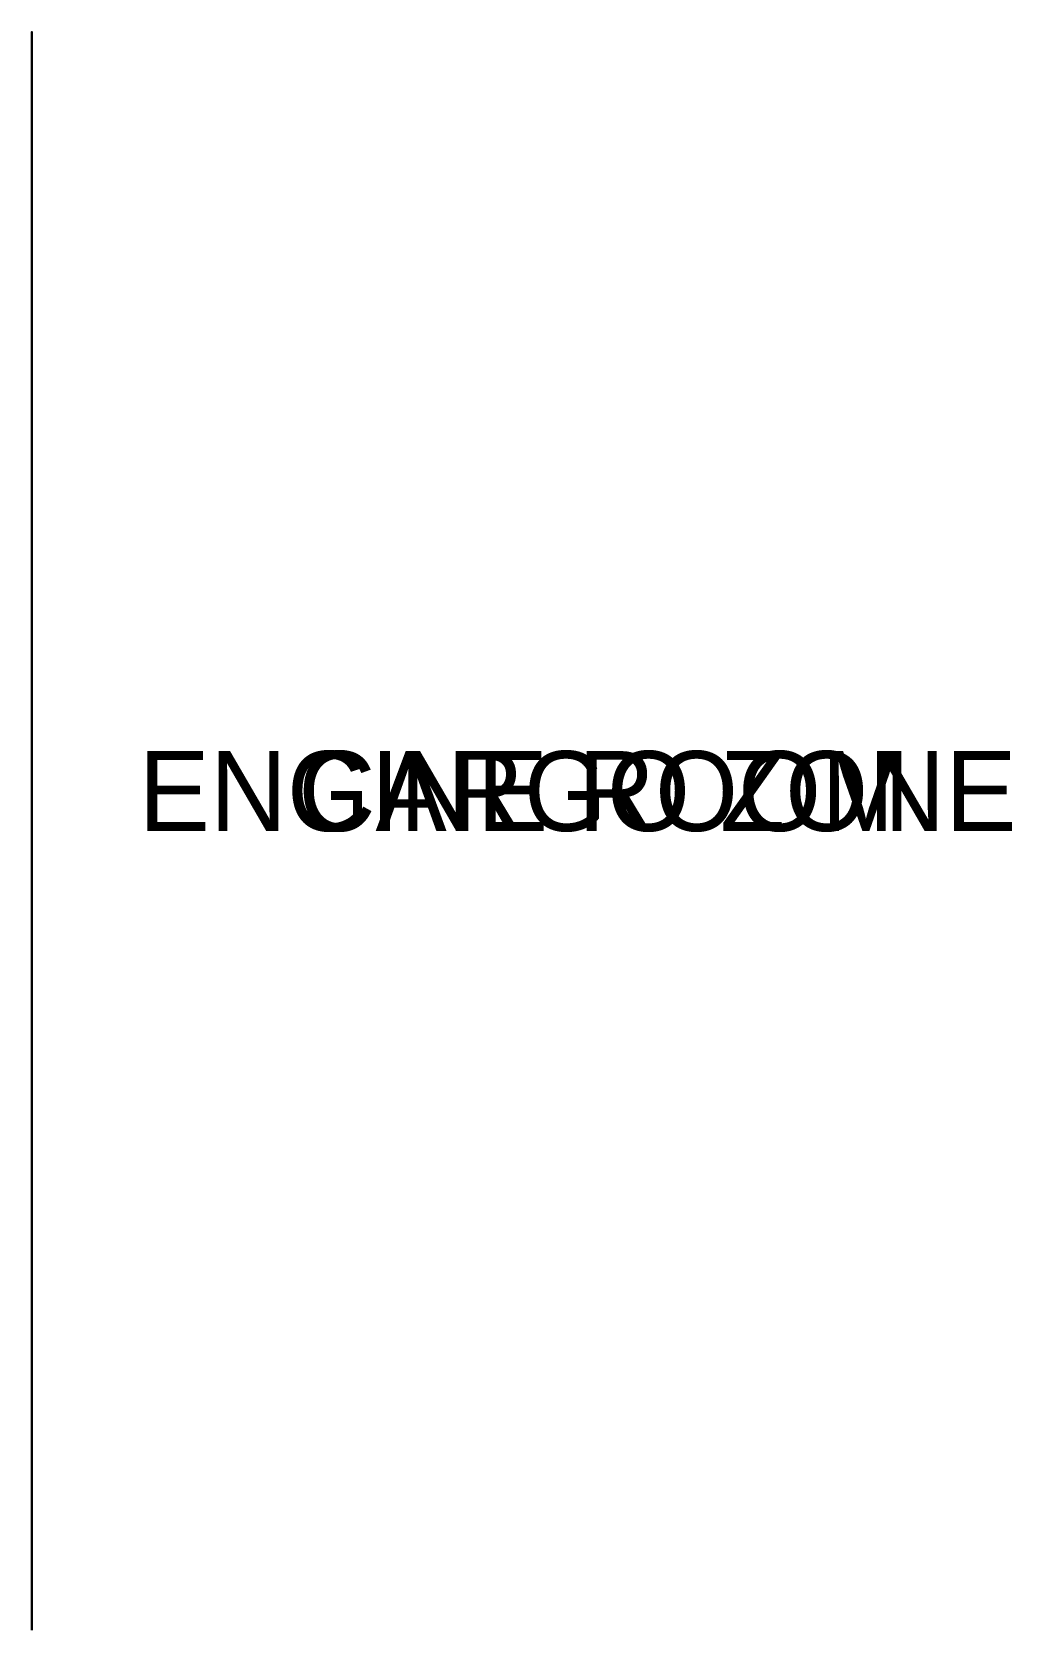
# Model space of a CAD drawing. Header units: metres. Extents: x 0 to 18.4, y 0 to 30.
import ezdxf

# ---------------------------------------------------------------- set-up
doc = ezdxf.new("R2010")
doc.units = ezdxf.units.M
for name, color, linetype in [('CARGO', 3, 'Continuous'), ('ENGINE', 1, 'Continuous'), ('TEXT', 7, 'Continuous')]:
    doc.layers.add(name, color=color, linetype=linetype)

msp = doc.modelspace()

# ---------------------------------------------------------------- linework, layer by layer
at = {"layer": 'CARGO'}
msp.add_lwpolyline([(0, 0), (0, 0), (0, 30), (0, 30), (0, 0)], dxfattribs=at)
at = {"layer": 'ENGINE'}
msp.add_line((0, 0), (0, 30), dxfattribs=at)
msp.add_lwpolyline([(0, 0), (0, 0), (0, 30), (0, 30), (0, 0)], dxfattribs=at)

# ---------------------------------------------------------------- texts
at = {"layer": 'TEXT'}
for s, p in [('ENGINE ROOM', (2, 15)), ('CARGO ZONE', (5, 15))]:
    msp.add_text(s, height=1.5, dxfattribs=at).set_placement(p)

doc.saveas('drawing.dxf')
